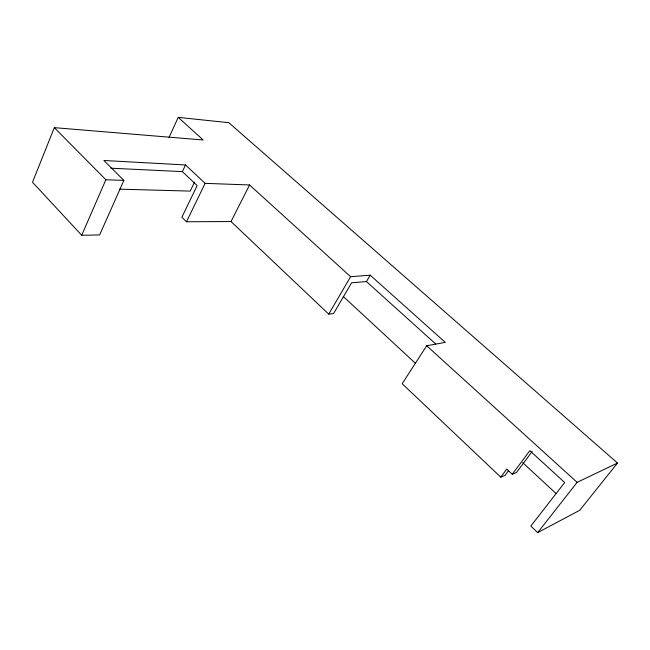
<?xml version="1.0" encoding="UTF-8"?>
<svg xmlns="http://www.w3.org/2000/svg" width="650" height="650" viewBox="0 0 650 650"><rect width="100%" height="100%" fill="white"/><g stroke="black" fill="none" stroke-linecap="round" stroke-linejoin="round"><path stroke-width="0.97" d="M169.032 137.475L178.214 117.382L203.174 139.994L54.316 127.652L32.5 182.244L81.705 235.259L99.629 234.943L123.866 180.399L103.87 160.477L185.51 164.962L205.132 183.349L249.584 184.966L350.602 276.689L370.224 275.186L445.291 342.371L426.692 345.767L402.163 383.711L500.768 477.157L505.017 475.402L508.584 470.576M81.705 235.259L105.869 179.749L54.316 127.652M110.833 168.196L182.374 171.616L185.51 164.962M194.545 182.097L190.231 191.1L119.454 189.158M182.374 171.616L197.145 185.567L181.886 217.246L186.493 221.764L205.132 183.349M186.493 221.764L231.026 221.536L249.584 184.966M231.026 221.536L328.738 314.137L350.602 276.689M328.738 314.137L333.58 313.552L351.601 282.807L366.446 281.556L370.224 275.186M500.768 477.157L506.732 469.064L512.273 474.264L516.482 472.517L532.163 451.474M512.273 474.264L529.831 450.653L564.688 482.536L530.847 526.061L537.672 532.618L579.751 510.266L617.5 463.036L228.8 122.671L178.214 117.382M537.672 532.618L577.119 482.357L617.5 463.036M105.869 179.749L123.866 180.399M366.446 281.556L435.793 344.069M426.692 345.767L577.119 482.357M343.2 296.4L415.447 363.317M522.714 462.654L556.238 493.691"/></g></svg>
